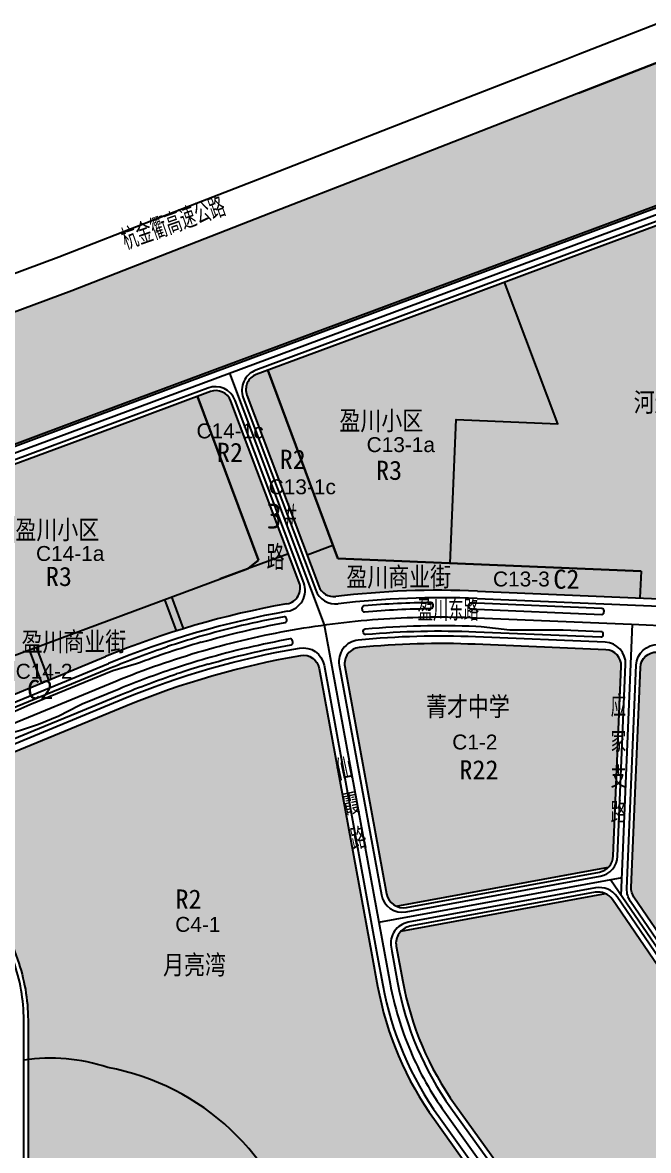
# Model space of a CAD drawing. Extents: x 2442 to 11417, y 1140 to 9206.
# Drawn here: x 8365 to 8952, y 7609 to 8667 of the extents above; entities that cross this region are included whole.
import ezdxf

# ---------------------------------------------------------------- set-up
doc = ezdxf.new("R2010")
doc.units = 0
doc.header["$LTSCALE"] = 1000
doc.header["$MEASUREMENT"] = 0
doc.linetypes.add('CENTER', pattern=[50.800000000000004, 31.75, -6.35, 6.35, -6.35])
doc.linetypes.add('CENTER2', pattern=[28.575000000000003, 19.05, -3.175, 3.175, -3.175])
for name, color, linetype in [('01-R2-R2二类居住', 2, 'Continuous'), ('01-R3-R3三类居住', 53, 'Continuous'), ('02-C2-商业金融业', 10, 'Continuous'), ('02-C62-高校，中专', 30, 'Continuous'), ('06-S14-其它道路', 63, 'Continuous'), ('08-G11-公园', 3, 'Continuous'), ('08-G22-防护绿地', 104, 'Continuous'), ('14-z地块编号', 217, 'Continuous'), ('a-dlcenter', 1, 'CENTER'), ('road-name', 2, 'Continuous'), ('用地名称', 7, 'Continuous'), ('用地性质代码', 7, 'Continuous'), ('用地线', 5, 'Continuous'), ('道路', 7, 'Continuous'), ('道路红线', 12, 'Continuous'), ('道路绿化', 84, 'Continuous')]:
    doc.layers.add(name, color=color, linetype=linetype)
doc.styles.add('HZ', font='', dxfattribs={"width": 0.8})
doc.styles.get("Standard").update_dxf_attribs({"font": 'gbenor.shx', "bigfont": 'gbcbig.shx'})
doc.styles.add('xtx', font='')
doc.styles.get('HZ').set_extended_font_data('SimSun')
doc.styles.get('xtx').set_extended_font_data('SimSun')

msp = doc.modelspace()

# ---------------------------------------------------------------- hatches: boundary and pattern name
at = {"layer": '01-R2-R2二类居住'}
for points in [[(8632.149287650194, 8167.569962157783), (8656.475084596646, 8176.701433026624), (8595.40980986779, 8340.922857679016), (8584.542178846446, 8336.882548476418, 0.4153516051744493), (8575.729869119217, 8317.54111694673)], [(8560.691614711934, 8312.074598053792, 0.4130762922168937), (8541.42516580958, 8320.852749986649), (8529.404432752199, 8316.38375339144), (8586.61414789573, 8162.82341010987), (8576.768120051187, 8154.782295681368), (8614.683538570232, 8168.556082954921)]]:
    msp.add_hatch(color=256, dxfattribs=at).paths.add_polyline_path(points)
at = {"layer": '01-R2-R2二类居住', "linetype": 'Continuous'}
for points in [[(8626.23521638799, 7516.759875510436), (8650.679044831093, 7399.010644912345, -0.001180401081684033), (8653.639342768727, 7398.359284403869), (8841.801316714402, 7359.993202180732), (8844.187939525322, 7396.075496989803, 0.1736919562085652), (8790.90169741381, 7582.856551473798), (8751.612255470185, 7637.675221275066, -0.1105011349335438), (8698.337930045634, 7763.069335775461), (8692.987965586464, 7792.198597517463), (8643.581459054561, 8061.205068769814, 0.4108091983293049), (8626.290467930685, 8073.279214875794, 0.05524297213478729), (8462.225094502506, 8026.034860575502), (8321.32492475723, 7967.993763967194, 0.4009302070121772), (8310.122284807836, 7942.733873233305), (8316.076744412365, 7926.174437985645), (8317.888297832986, 7906.35990211115), (8360.450467609344, 7787.993914058242, -0.08656883120299438), (8370.360282462862, 7731.109119302826), (8370.36024729714, 7694.042886957582, -0.1107941917631536), (8445.215494791688, 7686.637695312495, -0.2928193435290862)], [(8918.644071265526, 7844.314420595582, 0.133372762657908), (8912.261642118365, 7849.755088671776), (8720.085111445278, 7814.459631121325, 0.2416528891827343), (8715.870587219368, 7800.468128050403), (8721.943106396317, 7767.404730734917, 0.1105011349335114), (8771.119406788204, 7651.656317349972), (8810.408848731784, 7596.837647548768, -0.1736919562085801), (8868.135611019261, 7394.49150519109), (8865.509013468316, 7354.781138414965), (8958.855657495415, 7329.433170444529, 0.0429591880926765), (9124.131007785838, 7296.338891736625), (9130.371471154738, 7428.632243859249), (9130.048717835227, 7428.647468586989), (9134.787018794423, 7529.096053924777), (9091.185970832747, 7531.152776642014), (9094.754380435052, 7607.475111500376, -0.1265672680129358), (9076.335438420312, 7613.671189359524), (9067.869464472995, 7626.053728885944)]]:
    msp.add_hatch(color=256, dxfattribs=at).paths.add_polyline_path(points)
at = {"layer": '01-R3-R3三类居住', "linetype": 'Continuous'}
for points in [[(9034.485944326121, 8504.160213015124), (8903.21459311628, 8455.356858605239), (8817.512725055582, 8423.495080677245), (8867.31, 8290.730000000001), (8771.967390339678, 8294.73010948858), (8766.304897537253, 8159.764593542716), (8945.775561001215, 8152.238143622892), (8944.409827301088, 8127.324740842732), (9243.516357111072, 8114.762836609605), (9217.612383716283, 8231.62658933983, 0.1108651272770769), (9174.231962705759, 8324.021267599404)], [(8771.967390339676, 8294.730109488579), (8867.31, 8290.730000000001), (8817.512725055582, 8423.495080677245), (8746.608834953386, 8397.134815121928), (8595.40980986779, 8340.922857679016), (8661.13293523848, 8164.175183507296), (8766.304897537253, 8159.764593542716)], [(8576.777427594112, 8154.789897022627), (8586.61414789573, 8162.823410109871), (8529.404432752199, 8316.38375339144), (8448.626574829406, 8286.35264211877), (8321.741015157306, 8239.179809402047), (8225.342159596223, 8203.341224927028), (8283.744900407959, 8045.843126085193)]]:
    msp.add_hatch(color=256, dxfattribs=at).paths.add_polyline_path(points)
at = {"layer": '02-C2-商业金融业'}
for points in [[(8945.77556100122, 8152.238143622893), (8661.13293523848, 8164.175183507296), (8656.47508459665, 8176.701433026626), (8632.149287650192, 8167.569962157781), (8643.20713081876, 8138.176580363984, 0.3441292132382855), (8658.964260784947, 8128.556901209112, -0.03920549213510073), (8792.025767331155, 8133.724580957266), (8944.409827301082, 8127.324740842626)], [(8613.321154941461, 8121.771351605261, 0.4692755416365708), (8624.740779470065, 8141.822449907807), (8614.683538570234, 8168.556082954921), (8576.281760145675, 8154.605612470756), (8505.294873876283, 8128.213347720425), (8516.36146807118, 8098.451608585087, -0.030247216546072)], [(8443.181045351612, 8072.26606423643, -0.02144034286957617), (8509.665453988395, 8096.374771959816), (8498.733672840004, 8125.773954137584), (8378.411840867762, 8081.039414963628), (8389.844258259265, 8050.295007579792)], [(8383.367982223313, 8047.627231070054), (8371.85063982753, 8078.600021379344), (8283.744900407959, 8045.843126085193), (8280.574352629937, 8054.393328359693), (8254.599507522837, 8043.737658953993), (8266.126714961758, 8015.58845681325, 0.4148218800069343), (8285.721124269565, 8007.40349871944)]]:
    msp.add_hatch(color=256, dxfattribs=at).paths.add_polyline_path(points)
at = {"layer": '02-C62-高校，中专', "linetype": 'Continuous'}
for points in [[(8789.927236574964, 8083.76863867903, 0.03522138351064728), (8680.920332175445, 8080.667553921749, 0.4386736398976565), (8667.647500649839, 8063.031164005761), (8706.838514386794, 7849.645578780891, 0.2416522501599133), (8715.749685606197, 7838.064801800595), (8915.04618678743, 7874.667924839389, 0.1832142014190958), (8919.509835395038, 7885.097803496675), (8926.981183085558, 8062.999502182851, 0.4142134388335301), (8912.623801117863, 8078.615692282488)], [(9166.165390615472, 8067.858414472023, -3.695679453085293e-05), (9271.341506829343, 8063.417706214125, -0.1328903523185707), (9281.301371966432, 8060.265647965272), (9260.70475018826, 7623.634838049295), (9086.939645785586, 7631.859246612318, -0.08472972539946853), (9082.7285119047, 7636.212897622724), (8938.894625832765, 7846.587839786212, -0.1618095378748605), (8936.290376032137, 7855.683214771598), (8944.959901469028, 8062.114954520839, -0.4141316488340136), (8960.57190032809, 8076.472518253567), (8961.37185097811, 8076.439146801829), (9109.977551894011, 8070.218516288616, -7.177925951724784e-05)]]:
    msp.add_hatch(color=256, dxfattribs=at).paths.add_polyline_path(points)
at = {"layer": '06-S14-其它道路', "linetype": 'Continuous'}
h = msp.add_hatch(color=256, dxfattribs=at)
h.paths.add_polyline_path([(8378.411840867762, 8081.039414963629), (8371.85063982753, 8078.600021379344), (8383.367982223315, 8047.627231070056), (8389.844258259262, 8050.295007579793)])
h.paths.add_polyline_path([(8509.665453988395, 8096.374771959816, -0.002124462847383902), (8516.36146807118, 8098.451608585087), (8505.294873876292, 8128.213347720402), (8498.733672840004, 8125.773954137584)])
at = {"layer": '08-G11-公园'}
msp.add_hatch(color=256, dxfattribs=at).paths.add_polyline_path([(8372.788119346604, 7513.4694508804), (8372.769683625407, 7486.050952918835), (8370.360031515005, 7466.598937501263), (8370.35997912982, 7411.382629554092, 0.4199594011546763), (8390.75148700564, 7391.386442907148), (8499.811988875263, 7393.521754338988), (8522.439033646055, 7397.184771270266), (8547.798720382792, 7396.257833843908), (8568.540186305574, 7391.306610155559, -0.03295086985853284), (8649.46778089729, 7378.798347319824), (8655.113951861395, 7377.647097389179), (8626.23521638799, 7516.759875510436, 0.2928193435290771), (8445.215494791695, 7686.637695312494, 0.1107941917631648), (8370.36024729714, 7694.042886957582), (8370.360094520543, 7533.009571453447)])
at = {"layer": '08-G22-防护绿地'}
msp.add_hatch(color=256, dxfattribs=at).paths.add_polyline_path([(9047.662296436267, 8555.916537237132, -0.5052424619148163), (9038.788752515413, 8524.96358795819), (8556.620170093824, 8345.705554911678), (8437.198173766445, 8301.30755627707), (8310.312169689218, 8254.134554761258), (8180.056777544084, 8205.708996034651), (8028.531087054899, 8155.173821597482), (7898.911690504852, 8118.975246175376), (7891.918218678516, 8144.017038280059), (7584.894159005765, 8058.273810494518), (7574.403951266259, 8095.836498651543), (7503.923677862222, 8076.153330438055), (7500.732008986591, 8081.067534632142, -0.03269095093180388), (7476.791325191116, 8123.802572697452), (7738.939666925209, 8192.835601866082), (7842.177941005325, 8222.173764537394), (7938.41845798133, 8251.069835560513), (8129.146242783037, 8312.822031060785), (8223.597067684004, 8345.652927403462), (8411.506372304873, 8415.512827414052), (8597.814979644767, 8488.24257816966), (8691.248366685862, 8524.722222327442), (8886.861329527894, 8601.101207435027), (8980.88538923635, 8637.690375714208), (8994.439630841973, 8642.964966372607), (9010.064869332227, 8613.92580359133, 0.0407308245292498)])

# ---------------------------------------------------------------- linework, layer by layer
at = {"layer": 'a-dlcenter', "color": 2, "linetype": 'CENTER2', "flags": 128}
msp.add_lwpolyline([(7161.682964888931, 7913.705562922251), (7520.357442365191, 8004.951000000025), (7527.312942365108, 8006.892000000003), (7901.063521123436, 8111.270077456302), (8030.873942365108, 8147.522000000002), (8182.716942365108, 8198.163000000004), (8313.099942365108, 8246.636000000002), (8439.985942365107, 8293.809000000005), (8559.40794236511, 8338.207000000002), (9093.811981286242, 8536.884849120732), (9738.85392800282, 8787.420545430132), (9917.500429958696, 8856.807632213624)], dxfattribs=at)
at = {"layer": 'a-dlcenter', "linetype": 'CENTER2', "flags": 128}
for points in [[(8559.40794236511, 8338.207000000002), (8648.279547634404, 8101.973135539563)], [(8926.96364236511, 7848.0922), (8937.651658976081, 8102.586621815128)], [(8699.551956520208, 7822.889189190507), (8927.664933696435, 7864.784793583151)]]:
    msp.add_lwpolyline(points, dxfattribs=at)
at = {"layer": 'a-dlcenter'}
for points in [[(8562.048782818933, 8331.187255685272), (8562.048782818933, 8331.187255685272)], [(8562.576950909697, 8329.783306822326), (8562.576950909697, 8329.783306822326)]]:
    msp.add_lwpolyline(points, close=True, dxfattribs=at)
at = {"layer": 'a-dlcenter', "color": 5, "linetype": 'CENTER2', "flags": 128}
msp.add_lwpolyline([(6400.722068443913, 7476.013859680375), (6885.835478874505, 7455.706765523124, 0.1080395869191884), (7096.218287333418, 7492.558998991798), (7729.887075256194, 7752.034061930962), (7987.661, 7857.92), (8273.9, 7975.496), (8452.703069927069, 8049.150462405971, -0.1086044281393067), (8790.976248840554, 8108.746620448313), (8936.595, 8102.630999999999), (9318.369583085325, 8086.59700661975), (9982.952742365504, 8058.687499999986), (10096.33601348819, 8053.924703195691), (10612.7756508499, 8032.235561962264)], format="xyb", dxfattribs=at)
at = {"layer": 'a-dlcenter', "linetype": 'CENTER2', "flags": 128}
msp.add_lwpolyline([(8648.308942365105, 8101.895000000014), (8699.551956520214, 7822.889189190492), (8710.140518220991, 7765.237033255187, 0.1105011349335534), (8761.365831129213, 7644.665769312494), (8800.6552730728, 7589.847099511286, -0.1736919562085772), (8856.161775272289, 7395.283501090447), (8851.136452042583, 7319.307861598795), (8844.106925630942, 7213.031560546069, 0.04183013298691638), (8844.165595819199, 7209.691510345564), (8888.881000426714, 6769.241212673413)], format="xyb", dxfattribs=at)
at = {"layer": 'a-dlcenter', "linetype": 'CENTER2'}
msp.add_lwpolyline([(9295.10018132281, 7609.993447676663), (9096.31106183575, 7619.402258163471, -0.2351448427427192), (9075.298988188846, 7631.133313254334), (8916.902332566906, 7862.808116566611)], format="xyb", dxfattribs=at)
at = {"layer": '用地线'}
for p, q in [((8661.13293523848, 8164.175183507296), (8595.40980986779, 8340.922857679016)), ((8595.40980986779, 8340.922857679016), (8661.132935238482, 8164.175183507296)), ((8586.614147895729, 8162.823410109871), (8529.401897089614, 8316.390559529456)), ((8586.614147895729, 8162.823410109871), (8529.401897089614, 8316.390559529456)), ((8529.4044327522, 8316.383753391437), (8586.61414789573, 8162.823410109871)), ((8632.149287650194, 8167.569962157782), (8656.474914365683, 8176.701369124952)), ((8614.683538570232, 8168.556082954919), (8550.654602959821, 8145.295863949113)), ((8576.77742759411, 8154.789897022625), (8586.614147895729, 8162.823410109871)), ((8576.77742759411, 8154.789897022625), (8586.614147895729, 8162.823410109871)), ((8586.61414789573, 8162.823410109871), (8576.777427594108, 8154.789897022623)), ((8661.132935238482, 8164.175183507296), (8945.775561001215, 8152.238143622893)), ((8945.775561001215, 8152.238143622893), (8661.13293523848, 8164.175183507296)), ((8283.742360492395, 8045.842181768186), (8576.77742759411, 8154.789897022625)), ((8945.775561001215, 8152.238143622893), (8944.409827301082, 8127.324740842627)), ((8509.665453988395, 8096.374771959816), (8498.733672840004, 8125.773954137582)), ((8516.36146807118, 8098.451608585086), (8505.294873876293, 8128.213347720402)), ((8383.412591882041, 8047.507265408012), (8371.850639827531, 8078.600021379343)), ((8389.844258259265, 8050.295007579793), (8378.411840867762, 8081.039414963628))]:
    msp.add_line(p, q, dxfattribs=at)
at = {"layer": '用地线', "flags": 128}
msp.add_lwpolyline([(8766.304954670619, 8159.765955316537), (8771.967390339678, 8294.73010948858), (8867.31, 8290.73), (8817.512725055582, 8423.495080677247)], dxfattribs=at)
at = {"layer": '用地线'}
for points in [[(8715.749685606195, 7838.064801800595), (8915.04618678743, 7874.667924839389)], [(8720.085111445278, 7814.459631121325), (8912.261642118365, 7849.755088671776)]]:
    msp.add_lwpolyline(points, dxfattribs=at)
at = {"layer": '用地线', "flags": 128}
msp.add_lwpolyline([(8655.113951861396, 7377.64709738918), (8626.23521638799, 7516.759875510436, 0.2928193435290771), (8445.215494791695, 7686.637695312494, 0.1167431157988645), (8366.36024687083, 7693.50435558414, 0.1167431157988645)], format="xyb", dxfattribs=at)
at = {"layer": '道路'}
for p, q in [((9066.281282770347, 8520.248401244979), (8900.414727996165, 8458.583428783073)), ((8900.414727996165, 8458.583428783073), (8743.80892826164, 8400.361369844482)), ((8743.80892826164, 8400.361369844482), (8584.089259671216, 8340.981653549828)), ((8539.097595911393, 8324.254908135616), (8454.73124695371, 8292.889689345082)), ((8629.135421574989, 8141.500947087809), (8564.786194384938, 8312.550705535079)), ((8572.339513368248, 8315.193078176912), (8640.275126084553, 8134.610176834767)), ((8454.73124695371, 8292.889689345082), (8327.845683586776, 8245.716859481232)), ((8791.732042654046, 8126.730746114059), (9262.663270867066, 8106.952530238936)), ((8289.30807728585, 8001.310430225662), (8445.84721223274, 8065.793695723901))]:
    msp.add_line(p, q, dxfattribs=at)
at = {"layer": '道路', "flags": 128}
for points in [[(10223.49728058169, 9121.248900403993), (8980.885389236351, 8637.69037571421), (8886.861329526982, 8601.101207434816), (8691.248366685864, 8524.722222327444), (8597.814979644769, 8488.242578169662), (8411.506372304872, 8415.512827414055), (8223.597067683982, 8345.652927403436), (8129.146242782987, 8312.822031060787), (7938.418457981257, 8251.06983556049), (7842.177941005353, 8222.173764537427), (7738.939666925265, 8192.835601866105), (7471.361957751916, 8122.372826171811), (7456.872058241675, 8153.716236643093), (7729.962851307133, 8225.63080439762), (7928.175692531218, 8283.49028830156), (8117.979907729483, 8344.93609280129), (8212.437082828497, 8377.769196458623), (8399.433778207655, 8447.297296447887), (8492.299195856564, 8483.541665873392), (8585.73317086774, 8520.023545692304), (8772.03146318229, 8592.76327664154), (8874.212820988329, 8632.660916428238), (8886.810993393306, 8637.69037571422), (10126.24571749199, 9121.248900403993)], [(8399.433778207655, 8447.297296447887), (8492.299195856564, 8483.541665873392), (8585.73317086773, 8520.023545692304), (8772.03146318229, 8592.76327664154)], [(8691.248366685864, 8524.722222327444), (8597.814979644778, 8488.242578169662), (8411.50637230488, 8415.512827414052)]]:
    msp.add_lwpolyline(points, dxfattribs=at)
for points in [[(7437.017026001886, 8197.856622544059), (7470.298096430451, 8125.86562974049, 0.03575951916450645), (7496.538791537187, 8078.344130985603), (7529.118250353436, 8028.181623722318, 0.3278199939813866), (7551.270713863663, 8019.812321304892), (7899.170084726825, 8116.970880819274), (8029.116800882502, 8153.260866198137), (8180.398960719876, 8203.71482098252, 0.008507888599150953), (8181.040826260039, 8203.941095701179), (8311.009112858192, 8252.259916070945), (8437.895115916112, 8299.432917207805), (8557.317113161647, 8343.83091618376), (9039.485695583235, 8523.088949230272, 0.5052424619148984), (9049.246593896174, 8557.137193437113, -0.04073082452904144), (9011.826095861024, 8614.873475008155), (8996.31755639315, 8643.695755217725)], [(8318.7852347862, 7974.518232193807), (8459.558927621398, 8032.507229088037, -0.05523531253234351), (8625.082639885994, 8080.174265047106, -0.4108181233928804), (8648.137896813889, 8064.075506936694), (8698.086352116165, 7792.11825578609), (8703.255675118719, 7763.972543058665, 0.1105011349335583), (8755.676245328135, 7640.587949623964), (8794.96568727172, 7585.769279822752, -0.1736919562085701), (8849.177037753227, 7395.745498698404), (8846.658551101193, 7357.669612791527, -0.4543586487468516), (8822.706389530804, 7339.392824771786), (8648.633130928294, 7374.886228738317, 0.0330844688585356), (8567.898100326694, 7387.34749600885), (8547.255999999994, 7392.274999999907), (8522.688000000024, 7393.172999999952), (8500.172538973035, 7389.52804698939), (8390.829788580806, 7387.387209372667, -0.4199594011546673), (8366.359979129822, 7411.382633348999), (8366.360031749158, 7466.845749608209), (8368.769849572845, 7486.299102753025), (8368.787952884812, 7513.223225599686), (8366.36009428554, 7532.762008422181), (8366.36028263933, 7731.185003881447, 0.08645369763171384), (8356.686415687393, 7786.640432204337)]]:
    msp.add_lwpolyline(points, format="xyb", dxfattribs=at)
msp.add_lwpolyline([(8886.861329524278, 8601.101207433763), (8980.885389236351, 8637.69037571421)], close=True, dxfattribs=at)
for points in [[(8725.204554767637, 7832.684217163517), (8907.136732159177, 7866.0981799492, 0.3501367451357041), (8923.506312548921, 7884.929963219895), (8931.061580395544, 8064.829900904389, 0.4142134388335145), (8911.918404438618, 8085.651487703905), (8790.220960009317, 8090.762473574429, 0.03527589536542307), (8680.060008895976, 8087.616552902709, 0.4386087202907873), (8662.367234420806, 8064.101796683522), (8701.920769095783, 7848.74237268534, 0.4142132086957407)], [(8932.237738935273, 7854.513819830705), (8941.047356192152, 8064.281312884604, -0.4141316488065934), (8961.86335466903, 8083.424731194987), (8962.433997435484, 8083.400925754619), (9110.415736447409, 8077.206304057443, -7.159210583617038e-05), (9166.459075991075, 8074.852251050179, -3.766275376647986e-05), (9273.645343651517, 8070.326519454746, -0.4156387532113509), (9297.561057263805, 8044.170871132228), (9278.25132194143, 7634.82095618606, -0.4142600005933349), (9257.327982872492, 7615.785706775448), (9096.500172576587, 7623.397785303624, -0.2351448427427181), (9078.600998729225, 7633.390906306951), (8935.710072002776, 7842.386653183527, -0.1618095378748091)], [(8902.899463532121, 7855.152697012265), (8727.01101684075, 7822.848735742521, 0.4142139160496549), (8710.952841928192, 7799.56492195484), (8711.643206602224, 7795.806053379053), (8717.025361323262, 7766.501523451714, 0.1105011349335442), (8767.055416930294, 7648.743589001022), (8806.34485887388, 7593.924919199812, -0.1736919562085892), (8863.146512791356, 7394.821503482469), (8860.050836150904, 7348.019337399473, 0.357028810882243), (8874.76609390091, 7327.398294982156), (8954.518863592897, 7305.741697974561), (8975.934999999998, 7303.658999999985), (9001.126999999979, 7297.231999999844), (9021.533240398134, 7288.881597462323, 0.03700009254762335), (9165.836002887067, 7268.544101933948), (9240.340099501256, 7263.616112252924, 0.4197633461083428), (9261.637878031594, 7282.630118874386), (9275.989594816634, 7586.874270708028, 0.4141671256776741), (9256.957363156069, 7607.794292698947), (9096.121951094912, 7615.406731023318, -0.2351448427427266), (9071.996977648467, 7628.875720201717), (8923.022321613671, 7846.76967762057, 0.2964343942149136)]]:
    msp.add_lwpolyline(points, format="xyb", close=True, dxfattribs=at)
at = {"layer": '道路'}
for centre, radius, start, end in [((8591.058690349426, 8322.235266270633), 19.99999999999912, 110.393855766499, 200.6163901219125), ((8546.06701740376, 8305.508517441358), 20.00000000000023, 20.61639012191251, 110.3938276911583), ((8610.416244593815, 8134.458758994082), 20, 280.1023817571572, 20.61639012191251), ((8658.994303065732, 8141.652364928489), 20, 200.6163901219125, 276.744300290918), ((8757.407856341744, 7309.451203831243), 818.0000000000064, 87.59509952581854, 96.74430029091805), ((8757.407856341746, 7309.451203831255), 817.9999999999973, 100.1023817571571, 112.3882634500884)]:
    msp.add_arc(centre, radius, start, end, dxfattribs=at)
at = {"layer": '道路红线'}
for p, q in [((8541.42516580958, 8320.852749986649), (8448.626574829406, 8286.35264211877)), ((8624.740779470065, 8141.822449907807), (8560.691614711934, 8312.074598053792)), ((8448.626574829406, 8286.35264211877), (8321.741015157306, 8239.179809402047)), ((8792.025767331068, 8133.72458095727), (9260.376172637702, 8114.054756487891)), ((8285.721124269565, 8007.40349871944), (8443.181045351612, 8072.26606423643))]:
    msp.add_line(p, q, dxfattribs=at)
msp.add_lwpolyline([(7441.997845776216, 8198.997929816152), (7474.836586183893, 8127.963750508678, 0.03575951916450636), (7500.732008986593, 8081.067534632144), (7535.023862226787, 8028.268458166982, 0.3278199939808837), (7551.638209859431, 8021.991481353904), (7898.632132180731, 8118.897174425699), (8028.53108705492, 8155.173821597492), (8179.733919514583, 8205.601319991163, 0.00850788859931612), (8180.375785054757, 8205.827594709826), (8310.31216968922, 8254.13455476126), (8437.198173766446, 8301.307556277072), (8556.620170093825, 8345.70555491168), (9038.788752515415, 8524.963587958191, 0.5052424619148954), (9047.662296436267, 8555.916537237137, -0.04073082452904078), (9010.064869332395, 8613.925803591022), (8994.468670408522, 8642.910996975561), (9010.064869332235, 8613.92580359132), (8994.468670408522, 8642.910996975561)], format="xyb", dxfattribs=at)
at = {"layer": '道路红线', "flags": 128}
for points in [[(9191.103822684081, 8370.793722137038), (9112.699717190077, 8471.859568126163), (9082.49548800375, 8510.793957542786, 0.3277707843166171), (9065.416623644649, 8515.659454022463), (8903.21459311628, 8455.356858605239), (8746.608834953386, 8397.134815121928), (8584.542178846446, 8336.882548476418, 0.4153516051744492), (8575.729869119217, 8317.54111694673), (8643.20713081876, 8138.176580363984)], [(8321.32492475723, 7967.993763967194), (8462.225094502839, 8026.034860575638, -0.05524297213471267), (8626.290467930687, 8073.279214875794, -0.410809198329209), (8643.581459054561, 8061.205068769814), (8692.987965586464, 7792.198597517463), (8698.337930045642, 7763.069335775422, 0.1105011349334922), (8751.612255470185, 7637.675221275066), (8790.901697413825, 7582.856551473779, -0.1736919562085025), (8844.187939525322, 7396.075496989803), (8841.6028463383, 7356.992616336781, -0.4543586487468633), (8823.638725160508, 7343.285025321971), (8649.4677808971, 7378.798347319866, 0.03295086985849158), (8568.540186305574, 7391.306610155559), (8547.798720382794, 7396.257833843907), (8522.439033646047, 7397.184771270266), (8499.811988875263, 7393.521754338987), (8390.75148700564, 7391.386442907148, -0.4199594011546763), (8370.35997912982, 7411.382629554092), (8370.360031515003, 7466.598937501258), (8372.769683625409, 7486.050952918827), (8372.788119346606, 7513.4694508804), (8370.36008464335, 7533.009650942558)], [(8317.888297832986, 7906.359902111146), (8360.450467609344, 7787.993914058242, -0.08645369763171415), (8370.36028253572, 7731.185914312843), (8370.360094520542, 7533.009571453445)]]:
    msp.add_lwpolyline(points, format="xyb", dxfattribs=at)
for points in [[(8919.509835395038, 7885.097803496675), (8926.981183085558, 8062.999502182851, 0.4142134388335301), (8912.623801117863, 8078.615692282488), (8789.927236574964, 8083.76863867903, 0.03522138351064728), (8680.920332175445, 8080.667553921749, 0.4386736398976565), (8667.647500649839, 8063.031164005761), (8706.838514386794, 7849.645578780891, 0.4142132086956462), (8725.465542924272, 7836.799054363431), (8906.414171083243, 7870.032376880118, 0.3501367451357028)], [(8936.290376032137, 7855.683214771595), (8944.959901469028, 8062.114954520839, -0.4141316488347557), (8960.571900328128, 8076.472518253565), (8961.37185097811, 8076.439146801829), (9109.977551894011, 8070.218516288616, -7.177925951724783e-05), (9166.165390615472, 8067.858414472023, -3.695679453085292e-05), (9271.341506829343, 8063.417706214125, -0.4156395814332471), (9290.474134179958, 8042.493185153499), (9271.259112005053, 7635.151108130205, -0.4142600005933501), (9255.566607703347, 7620.874671072246), (9096.736561002634, 7628.392194228815, -0.2351448427427197), (9082.7285119047, 7636.212897622724), (8938.894625832765, 7846.587839786212, -0.1618095378748132)], [(8902.545784800286, 7851.020836108938), (8728.717127149415, 7819.095179080545, 0.4142139160496065), (8715.870587219368, 7800.468128050403), (8721.943106396317, 7767.404730734917, 0.1105011349335113), (8771.119406788204, 7651.656317349972), (8810.408848731784, 7596.837647548768, -0.1736919562085801), (8868.135611019261, 7394.49150519109), (8864.97260454992, 7346.671409201251, 0.3570288108822291), (8876.009047862424, 7331.205627388264), (8955.241662576651, 7309.690276719556), (8976.627024152906, 7307.610571566683), (9002.384890874418, 7301.039207267581), (9022.724102097514, 7292.716233623508, 0.008011877252552351), (9053.580365814541, 7286.538377432187, 0.01248619010169532), (9102.018356301342, 7278.890027633446, 0.01639849032308719), (9166.10000152001, 7272.535380516281), (9233.542623812567, 7268.074464112715, 0.419763346108366), (9254.840402342907, 7287.088470734177), (9268.997384880257, 7587.204422652174, 0.4141671256777042), (9254.723211134831, 7602.894439145363), (9095.885562668866, 7610.412322098126, -0.2351448427427219), (9067.869464472995, 7626.053728885945), (8918.644071265526, 7844.314420595582, 0.296434394214914)]]:
    msp.add_lwpolyline(points, format="xyb", close=True, dxfattribs=at)
at = {"layer": '道路红线'}
for centre, radius, start, end in [((8546.65223197605, 8306.792956983501), 15, 20.61639012191251, 110.3938278835288), ((8610.701396734183, 8136.540808837515), 15.00000000000031, 280.0583227592197, 20.61639012191251), ((8657.246513554644, 8143.458221434275), 15, 200.6163901219125, 276.8482251917372), ((8757.407856341732, 7309.451203831244), 825.0000000000053, 87.59509973976463, 96.84822519173721), ((8757.407856341759, 7309.45120383122), 825.0000000000343, 100.0583227592197, 112.3882634500884)]:
    msp.add_arc(centre, radius, start, end, dxfattribs=at)
at = {"layer": '道路绿化', "color": 84, "ltscale": 100, "flags": 128}
for points in [[(8685.478258669165, 8119.764959717611, 0.4149356038328133), (8683.663373797415, 8117.59104401627), (8683.799686054152, 8116.097245950664, 0.4134905532782561), (8685.968241477945, 8114.286827687521, -0.01935641218457745), (8748.427133048044, 8117.4012930132, 0.4134905532776955), (8750.404828784734, 8119.418460950345), (8750.39186013619, 8120.918409451565, 0.414935603832972), (8748.369714500801, 8122.900994532595, 0.01935869505753468)], [(8785.698722983574, 8116.955771536383, -0.001738053434454536), (8791.31193276547, 8116.739574614487), (8908.646582257204, 8111.811815132869, 0.4142135623731061), (8910.728741779994, 8113.726132693164), (8910.79168251593, 8115.224811599322, 0.414213562373106), (8908.877364955635, 8117.306971122111), (8791.54271546389, 8122.23473060373, 0.001739194446825715), (8785.887586385274, 8122.452529154061, 0.4149356038329551), (8783.818628114665, 8120.518846592541), (8783.769809385747, 8119.019636659324, 0.4134905532777759)], [(8686.780023457624, 8098.295744423433, -0.03282878356808654), (8790.640564915606, 8100.753666282141), (8795.536237027236, 8100.548060395291), (8822.447, 8097.215), (8872.57521056739, 8097.312617719484), (8907.896134038452, 8095.829227976657, -0.4142135623735056), (8909.810451598747, 8093.747068453865), (8909.74751086281, 8092.248389547707, -0.4142135623725904), (8907.66535134002, 8090.334071987416), (8790.409782217124, 8095.258510292901, 0.03282757825004436), (8687.2742672771, 8092.817995114179, -0.4134708441459684), (8685.104349999958, 8094.626631981345), (8684.96680281338, 8096.120317095333, -0.4149552595280326)]]:
    msp.add_lwpolyline(points, format="xyb", close=True, dxfattribs=at)
for points in [[(8532.923927418737, 8085.64123575339, -0.02502847720638635), (8611.609034371937, 8104.188080735938, 0.4134905532780226), (8613.216201771475, 8106.511281085336), (8612.949178562501, 8107.987327256027, 0.4149356038330812), (8610.620243794818, 8109.598469528493, 0.02503009464893162), (8531.394394757657, 8090.92427770058)], [(8531.395880872851, 8090.924707505335, 0.009707471023038775), (8501.230286293985, 8081.562143142712)], [(8538.960705770096, 8065.006028054569, -0.02555934597810024), (8617.195596688747, 8083.352213161901, 0.4134708441460976), (8618.807909220703, 8085.671729621471), (8618.544242439508, 8087.148379301244, 0.4149552595282204), (8616.21884461287, 8088.764788318921, 0.02556105278865752), (8537.43157654233, 8070.28918679846)], [(8308.618328814033, 8001.694270096003, -0.4142135623730067), (8309.977686539534, 8004.958032736595), (8376.281132463122, 8032.270453419063), (8405.884174682156, 8044.464853443144), (8447.561176656303, 8061.632887394411, -0.01759961824866875), (8501.231754604954, 8081.562630309932)], [(8502.962279699346, 8076.341970842511, 0.01014455546107907), (8472.062262879786, 8065.388960721225), (8449.847000000009, 8058.723000000231), (8372.123705178674, 8026.947451686487), (8358.018746117117, 8020.594272567016), (8319.08611162768, 8002.761708676367), (8312.072531946134, 7999.872600333894, -0.4142135623730182), (8308.808769305542, 8001.231958059393)], [(8532.923927418737, 8085.64123575339, 0.009707471023038775), (8502.962279699346, 8076.341970842511)], [(8537.43157654233, 8070.28918679846, 0.0097484977973924), (8507.939132597763, 8061.135549732873)], [(8316.997710440439, 7981.3525404852, 0.4142135623731412), (8320.261473081031, 7979.9931827597), (8386.564919004615, 8007.305603442169), (8416.167961223648, 8019.500003466248), (8457.84496319783, 8036.668037417528, -0.01757812305802708), (8509.6700563589, 8055.915022418369)], [(8507.939132597763, 8061.135549732873, 0.01757862488877321), (8455.75011779114, 8041.753469820192), (8421.272567802476, 8027.551110707865), (8417.890833638223, 8025.865484476801), (8399.155000000028, 8016.279999999795), (8380.163, 8008.458000000101), (8363.17458125869, 8003.020496709062), (8356.609620223262, 8000.919241861319)], [(8538.959189596493, 8065.00558969452, 0.0097484977973924), (8509.67155429043, 8055.915519553001)]]:
    msp.add_lwpolyline(points, format="xyb", dxfattribs=at)

# ---------------------------------------------------------------- texts
at = {"layer": '14-z地块编号', "linetype": 'Continuous', "char_height": 14, "width": 55.68540158630408, "attachment_point": 1, "style": 'xtx'}
for s, insert in [('{\\fArial|b0|i0|c0|p32;C14-1c}', (8528.445792013716, 8291.00533084715)), ('{\\fArial|b0|i0|c0|p32;C13-1a}', (8688.074053577746, 8278.120808457987)), ('{\\fArial|b0|i0|c0|p32;C13-1c}', (8596.160905986775, 8238.551468992433)), ('{\\fArial|b0|i0|c0|p32;C14-1a}', (8377.895857016194, 8175.991596080012)), ('{\\fArial|b0|i0|c0|p32;C13-3}', (8806.62224319631, 8152.037758130191)), ('{\\fArial|b0|i0|c0|p32;C14-2}', (8358.823018759691, 8065.456572332683)), ('{\\fArial|b0|i0|c0|p32;C1-\\fArial|b0|i0|c238|p32;2}', (8768.393456812328, 7999.056197993177)), ('{\\fArial|b0|i0|c0|p32;C4-1}', (8508.521706746835, 7827.919886062937))]:
    msp.add_mtext(s, dxfattribs=dict(at, insert=insert))
at = {"layer": 'road-name', "color": 7, "char_height": 20, "attachment_point": 1}
for s, insert, width, rotation in [('杭金衢高速公路', (8455.881354085392, 8471.784444632172), 287.4776415266673, 19.306239716322153), ('应\\P家\\P支\\P路', (8917.148264196854, 8035.676667005649), 193.3333333333333, 359.9600933921772), ('仙\\P霞\\P路', (8657.601851539632, 7974.924550937043), 193.3333333333333, 11.943168419562712)]:
    msp.add_mtext(s, dxfattribs=dict(at, insert=insert, width=width, rotation=rotation))
at = {"layer": 'road-name', "color": 7, "char_height": 20, "width": 193.3333333333334, "attachment_point": 1}
for s, insert in [('{\\H1.167x;\\C0;3＃\\P路}', (8594.148523951753, 8215.66489693075)), ('盈川东路', (8735.899918300542, 8125.657587498293))]:
    msp.add_mtext(s, dxfattribs=dict(at, insert=insert))
at = {"layer": '用地名称', "char_height": 18, "attachment_point": 1, "style": 'HZ'}
for s, insert, width in [('河边埂新村', (8938.683232465479, 8319.920162245311), 110.1364613813006), ('盈川小区', (8662.589283510799, 8302.71966738206), 110.1364613813006), ('盈川小区', (8358.58735430347, 8200.378248550413), 110.1364613813006), ('盈川商业街', (8669.059288356068, 8156.044724241344), 110.1364613813006), ('盈川商业街', (8364.321010230724, 8095.287291794384), 110.1364613813006), ('菁才中学', (8743.779483942151, 8034.368787259784), 110.1364613813006), ('月亮湾', (8497.090539471461, 7791.927233091974), 156.5166017803025)]:
    msp.add_mtext(s, dxfattribs=dict(at, insert=insert, width=width))
at = {"layer": '用地性质代码', "char_height": 18, "width": 193.3333333333334, "attachment_point": 1}
for s, insert in [('{\\fSimSun|b0|i0|c134|p54;R2}', (8547.605064559035, 8272.895236472898)), ('{\\fSimSun|b0|i0|c134|p54;R2}', (8606.4911114696, 8266.402485933773)), ('{\\fSimSun|b0|i0|c134|p54;R3}', (8696.86141817155, 8256.06754304663)), ('{\\fSimSun|b0|i0|c134|p54;R3}', (8387.111910750584, 8156.45087011448)), ('{\\fSimSun|b0|i0|c134|p54;C2}', (8863.224656205173, 8153.906814632552)), ('{\\fSimSun|b0|i0|c134|p54;C2}', (8369.544515701764, 8050.382190990714)), ('{\\fSimSun|b0|i0|c134|p54;R22}', (8775.060066658556, 7974.996347489076)), ('{\\fSimSun|b0|i0|c134|p54;R2}', (8508.742727536504, 7853.661694678241))]:
    msp.add_mtext(s, dxfattribs=dict(at, insert=insert))

doc.saveas('drawing.dxf')
